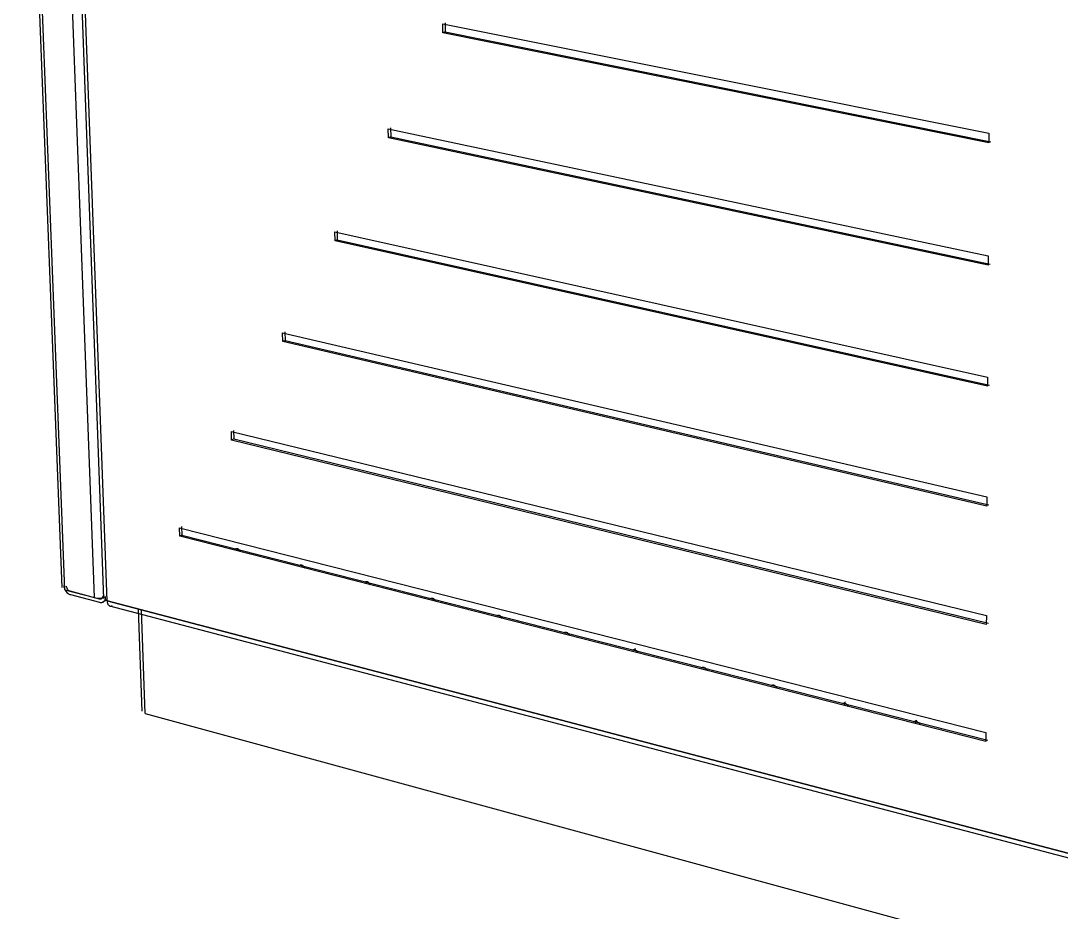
# Model space of a CAD drawing. Header units: millimetres. Extents: x 10366 to 13995, y 24552 to 29685.
# Drawn here: x 12408 to 13094, y 28010 to 28598 of the extents above; entities that cross this region are included whole.
import ezdxf

# ---------------------------------------------------------------- set-up
doc = ezdxf.new("R2010")
doc.units = ezdxf.units.MM
doc.header["$LTSCALE"] = 3
doc.layers.add('Default', color=7, linetype='Continuous')

msp = doc.modelspace()

# ---------------------------------------------------------------- linework, layer by layer
at = {"layer": 'Default'}
for points in [[(12435.4, 28224.12, 0), (12408.25, 28923.68, 0)], [(12437.36, 28222.68, 0), (12410.29, 28922.76, 0)], [(12456.76, 28217.58, 0), (12430.58, 28919.49, 0)], [(12463.06, 28216.87, 0), (12437.2, 28919.04, 0)], [(12465.05, 28215.4, 0), (12439.27, 28918.1, 0)], [(12686.29, 28595.76, 0), (13046.1, 28523.55, 0)], [(12686.41, 28589.79, 0), (12686.29, 28595.76, 0)], [(12687.76, 28596.4, 0), (12687.88, 28590.43, 0)], [(12687.88, 28590.43, 0), (12686.41, 28589.79, 0)], [(13046.07, 28517.3, 0), (12686.41, 28589.79, 0)], [(12687.88, 28590.43, 0), (13047.45, 28518.01, 0)], [(12650.34, 28526.4, 0), (13045.67, 28442.76, 0)], [(12650.48, 28520.52, 0), (12650.34, 28526.4, 0)], [(12651.82, 28527.07, 0), (12651.95, 28521.19, 0)], [(13046.1, 28523.55, 0), (13046.07, 28517.3, 0)], [(12651.95, 28521.19, 0), (12650.48, 28520.52, 0)], [(13045.64, 28436.58, 0), (12650.48, 28520.52, 0)], [(12651.95, 28521.19, 0), (13047.01, 28437.33, 0)], [(12615.16, 28458.52, 0), (13045.25, 28362.89, 0)], [(12615.31, 28452.72, 0), (12615.16, 28458.52, 0)], [(12616.64, 28459.2, 0), (12616.79, 28453.41, 0)], [(12616.79, 28453.41, 0), (12615.31, 28452.72, 0)], [(13045.22, 28356.78, 0), (12615.31, 28452.72, 0)], [(12616.79, 28453.41, 0), (13046.58, 28357.56, 0)], [(13045.67, 28442.76, 0), (13045.64, 28436.58, 0)], [(12580.88, 28386.35, 0), (12580.72, 28392.05, 0)], [(12580.72, 28392.05, 0), (13044.84, 28283.92, 0)], [(12582.36, 28387.06, 0), (12580.88, 28386.35, 0)], [(13044.8, 28277.88, 0), (12580.88, 28386.35, 0)], [(12582.2, 28392.76, 0), (12582.36, 28387.06, 0)], [(12582.36, 28387.06, 0), (13046.16, 28278.69, 0)], [(13045.25, 28362.89, 0), (13045.22, 28356.78, 0)], [(12547, 28326.97, 0), (13044.42, 28205.84, 0)], [(12547.17, 28321.35, 0), (12547, 28326.97, 0)], [(12548.47, 28327.7, 0), (12548.64, 28322.09, 0)], [(12548.64, 28322.09, 0), (12547.17, 28321.35, 0)], [(13044.39, 28199.87, 0), (12547.17, 28321.35, 0)], [(12548.64, 28322.09, 0), (13045.74, 28200.71, 0)], [(13044.84, 28283.92, 0), (13044.8, 28277.88, 0)], [(12512.74, 28263.54, 0), (13044.02, 28128.63, 0)], [(12512.92, 28258.01, 0), (12512.74, 28263.54, 0)], [(12514.21, 28264.29, 0), (12514.39, 28258.76, 0)], [(12514.39, 28258.76, 0), (12512.92, 28258.01, 0)], [(13043.99, 28122.73, 0), (12512.92, 28258.01, 0)], [(12514.39, 28258.76, 0), (13045.33, 28123.6, 0)], [(12553, 28247.8, 0), (12552.69, 28248.34, 0), (12552.31, 28248.82, 0), (12551.87, 28249.21, 0), (12551.64, 28249.37, 0), (12551.41, 28249.49, 0), (12551.19, 28249.59, 0), (12550.97, 28249.66, 0), (12550.75, 28249.71, 0), (12550.53, 28249.74, 0), (12550.31, 28249.73, 0), (12550.09, 28249.7, 0), (12549.87, 28249.64, 0), (12549.66, 28249.55, 0)], [(12595.52, 28236.97, 0), (12595.21, 28237.51, 0), (12594.82, 28238, 0), (12594.37, 28238.4, 0), (12594.14, 28238.55, 0), (12593.91, 28238.68, 0), (12593.68, 28238.78, 0), (12593.46, 28238.85, 0), (12593.24, 28238.9, 0), (12593.01, 28238.92, 0), (12592.78, 28238.92, 0), (12592.56, 28238.88, 0), (12592.33, 28238.82, 0), (12592.12, 28238.73, 0)], [(12436.58, 28225.45, 0), (12436.68, 28224.55, 0), (12436.94, 28223.58, 0), (12437.35, 28222.61, 0), (12437.92, 28221.69, 0), (12438.6, 28220.89, 0), (12439.35, 28220.24, 0), (12439.74, 28219.99, 0), (12440.13, 28219.78, 0), (12440.51, 28219.62, 0), (12440.88, 28219.5, 0)], [(12437.36, 28222.68, 0), (12456.76, 28217.58, 0)], [(12440.79, 28221.67, 0), (12440.59, 28221.74, 0), (12440.38, 28221.83, 0), (12440.16, 28221.94, 0), (12439.74, 28222.25, 0), (12439.33, 28222.65, 0), (12438.99, 28223.14, 0), (12438.71, 28223.66, 0), (12438.53, 28224.21, 0), (12438.45, 28224.6, 0), (12438.41, 28224.97, 0)], [(12460.1, 28216.6, 0), (12440.79, 28221.67, 0)], [(12638.57, 28226, 0), (12638.25, 28226.56, 0), (12637.85, 28227.05, 0), (12637.4, 28227.45, 0), (12637.16, 28227.6, 0), (12636.93, 28227.73, 0), (12636.69, 28227.83, 0), (12636.47, 28227.9, 0), (12636.24, 28227.95, 0), (12636.01, 28227.97, 0), (12635.78, 28227.97, 0), (12635.55, 28227.93, 0), (12635.32, 28227.87, 0), (12635.11, 28227.77, 0)], [(12440.88, 28219.5, 0), (12460.18, 28214.42, 0)], [(12456.76, 28217.58, 0), (12457.57, 28217.41, 0), (12459.56, 28217.26, 0), (12461.73, 28217.44, 0), (12463.14, 28217.77, 0), (12463.73, 28217.98, 0), (12464.22, 28218.2, 0)], [(12462.3, 28218.71, 0), (12462.28, 28218.22, 0), (12462.24, 28217.98, 0), (12462.17, 28217.75, 0), (12462.09, 28217.53, 0), (12461.98, 28217.32, 0), (12461.85, 28217.13, 0), (12461.7, 28216.97, 0), (12461.53, 28216.82, 0), (12461.34, 28216.71, 0), (12461.15, 28216.62, 0), (12460.94, 28216.57, 0), (12460.73, 28216.54, 0), (12460.52, 28216.53, 0), (12460.31, 28216.55, 0), (12460.1, 28216.6, 0)], [(12460.18, 28214.42, 0), (12460.55, 28214.34, 0), (12460.93, 28214.31, 0), (12461.31, 28214.31, 0), (12461.69, 28214.36, 0), (12462.06, 28214.47, 0), (12462.42, 28214.62, 0), (12462.75, 28214.83, 0), (12463.06, 28215.08, 0), (12463.33, 28215.38, 0), (12463.56, 28215.72, 0), (12463.76, 28216.1, 0), (12463.92, 28216.5, 0), (12464.03, 28216.92, 0), (12464.1, 28217.35, 0), (12464.14, 28218.22, 0)], [(12465.03, 28215.97, 0), (12462.4, 28214.61, 0)], [(13102.29, 28047.98, 0), (12465.05, 28215.4, 0)], [(12465.05, 28215.4, 0), (12465.13, 28214.54, 0), (12465.35, 28213.72, 0), (12465.5, 28213.35, 0), (12465.69, 28213, 0), (12465.9, 28212.7, 0), (12466.14, 28212.44, 0), (12466.41, 28212.24, 0), (12466.7, 28212.08, 0), (12467, 28211.98, 0), (12467.31, 28211.94, 0), (12467.62, 28211.94, 0), (12467.93, 28211.99, 0), (12468.24, 28212.09, 0), (12468.54, 28212.22, 0)], [(12465.05, 28215.4, 0), (13102.29, 28047.98, 0)], [(12681.74, 28215, 0), (12681.42, 28215.57, 0), (12681.01, 28216.06, 0), (12680.55, 28216.46, 0), (12680.31, 28216.62, 0), (12680.07, 28216.75, 0), (12679.84, 28216.85, 0), (12679.61, 28216.92, 0), (12679.38, 28216.97, 0), (12679.14, 28216.99, 0), (12678.91, 28216.98, 0), (12678.67, 28216.95, 0), (12678.44, 28216.88, 0), (12678.22, 28216.78, 0)], [(13103.81, 28044.4, 0), (12466.96, 28211.99, 0)], [(12488.14, 28142.63, 0), (12485.77, 28209.96, 0)], [(12490.13, 28141.12, 0), (12487.74, 28209.44, 0)], [(12725.59, 28203.83, 0), (12725.26, 28204.4, 0), (12724.85, 28204.91, 0), (12724.62, 28205.12, 0), (12724.38, 28205.31, 0), (12724.13, 28205.47, 0), (12723.89, 28205.6, 0), (12723.65, 28205.7, 0), (12723.42, 28205.77, 0), (12723.18, 28205.82, 0), (12722.94, 28205.84, 0), (12722.7, 28205.83, 0), (12722.46, 28205.79, 0), (12722.23, 28205.72, 0), (12722.01, 28205.61, 0)], [(13044.42, 28205.84, 0), (13044.39, 28199.87, 0)], [(12769.84, 28192.56, 0), (12769.51, 28193.14, 0), (12769.09, 28193.65, 0), (12768.86, 28193.86, 0), (12768.61, 28194.06, 0), (12768.37, 28194.22, 0), (12768.12, 28194.34, 0), (12767.87, 28194.44, 0), (12767.63, 28194.51, 0), (12767.4, 28194.56, 0), (12767.15, 28194.58, 0), (12766.9, 28194.57, 0), (12766.66, 28194.53, 0), (12766.42, 28194.45, 0), (12766.2, 28194.34, 0)], [(12811.36, 28182.83, 0), (12813.44, 28184.04, 0)], [(12815.07, 28181.04, 0), (12814.73, 28181.62, 0), (12814.31, 28182.14, 0), (12814.07, 28182.36, 0), (12813.82, 28182.55, 0), (12813.57, 28182.71, 0), (12813.32, 28182.84, 0), (12813.07, 28182.94, 0), (12812.83, 28183.01, 0), (12812.58, 28183.06, 0), (12812.33, 28183.07, 0), (12812.08, 28183.06, 0), (12811.83, 28183.02, 0), (12811.59, 28182.94, 0), (12811.36, 28182.83, 0)], [(12860.59, 28169.44, 0), (12860.25, 28170.03, 0), (12859.81, 28170.56, 0), (12859.57, 28170.78, 0), (12859.32, 28170.97, 0), (12859.06, 28171.13, 0), (12858.81, 28171.27, 0), (12858.55, 28171.36, 0), (12858.31, 28171.43, 0), (12858.06, 28171.48, 0), (12857.8, 28171.49, 0), (12857.55, 28171.48, 0), (12857.29, 28171.43, 0), (12857.05, 28171.35, 0), (12856.82, 28171.23, 0)], [(12906.69, 28157.7, 0), (12906.34, 28158.3, 0), (12905.9, 28158.83, 0), (12905.66, 28159.05, 0), (12905.4, 28159.25, 0), (12905.14, 28159.41, 0), (12904.88, 28159.54, 0), (12904.62, 28159.64, 0), (12904.37, 28159.71, 0), (12904.11, 28159.75, 0), (12903.85, 28159.77, 0), (12903.59, 28159.75, 0), (12903.33, 28159.7, 0), (12903.08, 28159.61, 0), (12902.85, 28159.49, 0)], [(12953.53, 28145.77, 0), (12953.18, 28146.38, 0), (12952.96, 28146.65, 0), (12952.73, 28146.91, 0), (12952.48, 28147.14, 0), (12952.21, 28147.33, 0), (12951.95, 28147.5, 0), (12951.68, 28147.63, 0), (12951.42, 28147.73, 0), (12951.16, 28147.8, 0), (12950.9, 28147.84, 0), (12950.64, 28147.85, 0), (12950.37, 28147.83, 0), (12950.11, 28147.78, 0), (12949.85, 28147.69, 0), (12949.61, 28147.56, 0)], [(12951.64, 28148.83, 0), (12951.38, 28148.63, 0), (12951.16, 28148.39, 0), (12950.97, 28148.12, 0), (12950.83, 28147.82, 0), (12950.73, 28147.5, 0), (12950.68, 28147.17, 0), (12950.66, 28146.84, 0), (12950.67, 28146.5, 0)], [(12490.13, 28141.12, 0), (13120.9, 27969.18, 0)], [(12996.69, 28135.55, 0), (12998.7, 28136.83, 0)], [(13000.68, 28133.76, 0), (13000.51, 28134.07, 0), (13000.32, 28134.37, 0), (13000.1, 28134.66, 0), (12999.86, 28134.91, 0), (12999.6, 28135.14, 0), (12999.34, 28135.34, 0), (12999.07, 28135.51, 0), (12998.8, 28135.64, 0), (12998.53, 28135.74, 0), (12998.27, 28135.81, 0), (12998, 28135.85, 0), (12997.73, 28135.86, 0), (12997.46, 28135.84, 0), (12997.19, 28135.78, 0), (12996.93, 28135.68, 0), (12996.69, 28135.55, 0)], [(12998.7, 28136.83, 0), (12998.44, 28136.64, 0), (12998.22, 28136.4, 0), (12998.04, 28136.12, 0), (12997.89, 28135.82, 0), (12997.8, 28135.5, 0), (12997.74, 28135.18, 0), (12997.72, 28134.85, 0), (12997.73, 28134.51, 0)], [(13044.02, 28128.63, 0), (13043.99, 28122.73, 0)]]:
    msp.add_polyline3d(points, dxfattribs=at)

doc.saveas('drawing.dxf')
